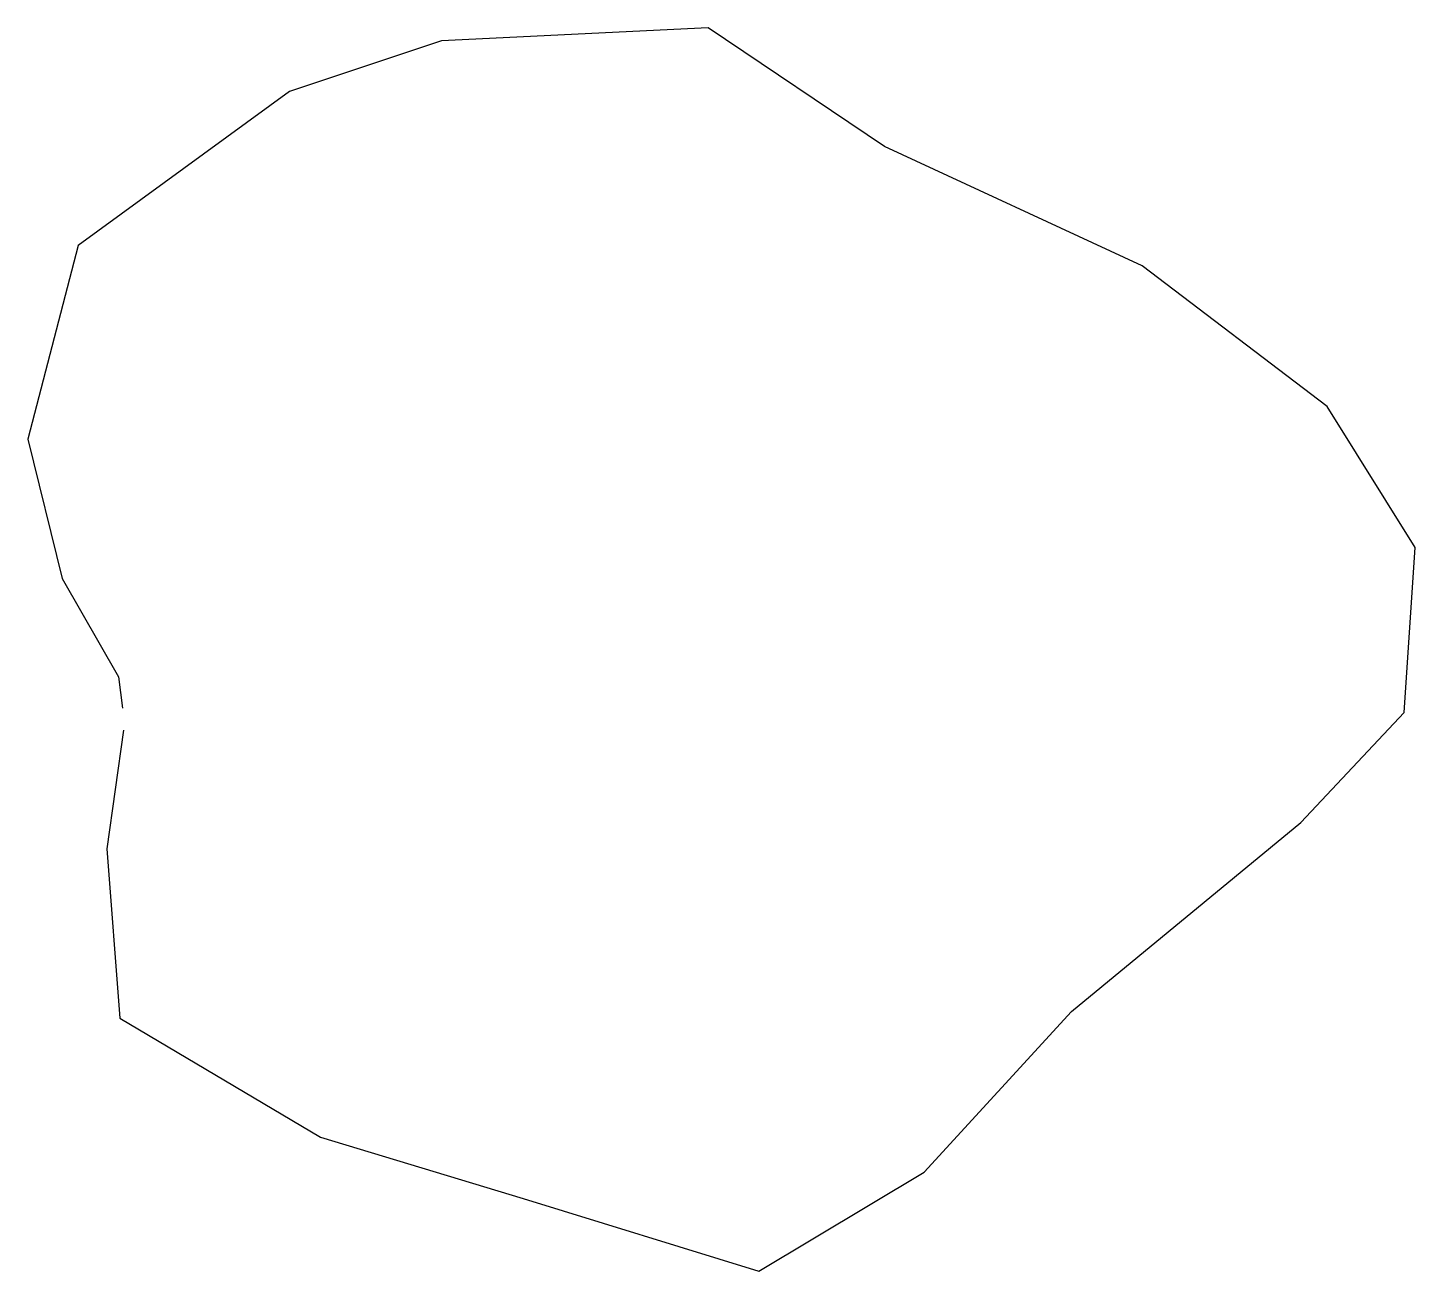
# Model space of a CAD drawing. Header units: inches. Extents: x 637958 to 677564, y 218062 to 253565.
import ezdxf

# ---------------------------------------------------------------- set-up
doc = ezdxf.new("R2010")
doc.units = ezdxf.units.IN
doc.header["$MEASUREMENT"] = 0

msp = doc.modelspace()

# ---------------------------------------------------------------- linework, layer by layer
at = {"linetype": 'Continuous'}
msp.add_lwpolyline([(640689, 233510), (640213, 230123), (640591, 225286), (646313, 221894), (652098, 220135), (658826, 218062), (663542, 220889), (667755, 225475), (674295, 230877), (677250, 234018), (677564, 238730), (675049, 242750), (669767, 246771), (662410, 250173), (657379, 253565), (649771, 253188), (645432, 251743), (639395, 247346), (637958, 241822), (638943, 237836), (640544, 235031), (640663, 234135)], dxfattribs=at)

doc.saveas('drawing.dxf')
